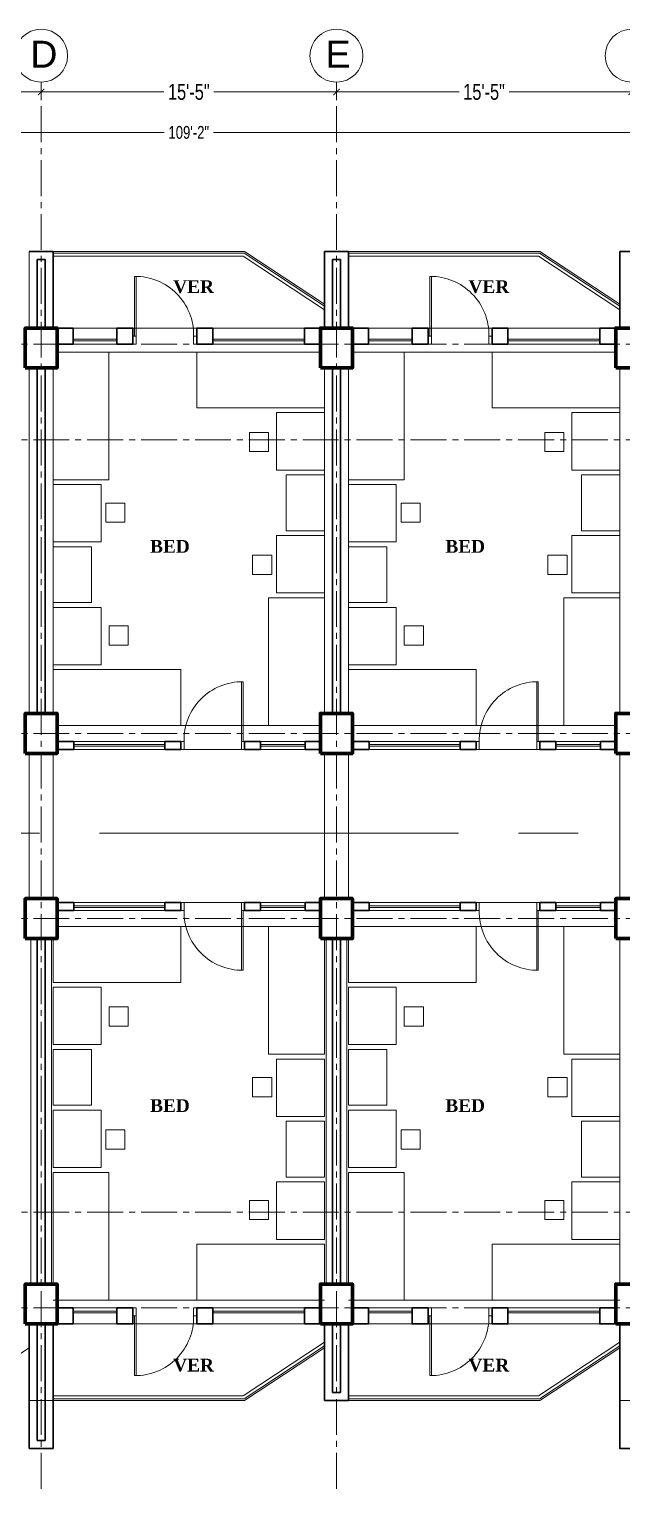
# Model space of a CAD drawing. Header units: feet. Extents: x 25261344 to 25389498, y 30010528 to 30074588.
# Drawn here: x 25360154 to 25360526, y 30072118 to 30073033 of the extents above; entities that cross this region are included whole.
import ezdxf

# ---------------------------------------------------------------- set-up
doc = ezdxf.new("R2010")
doc.units = ezdxf.units.FT
doc.header["$LTSCALE"] = 30
doc.header["$MEASUREMENT"] = 0
doc.header["$PDMODE"] = 32
doc.header["$PDSIZE"] = 15
doc.linetypes.add('CENTER2', pattern=[1.125, 0.75, -0.125, 0.125, -0.125])
doc.layers.get('0').update_dxf_attribs({"lineweight": 5})
for name, color, linetype, lineweight in [('Column', 1, 'Continuous', 80), ('Dim-1', 7, 'Continuous', 9), ('Door', 32, 'Continuous', 5), ('Furnitures', 251, 'Continuous', 9), ('GRADE BEAM', 2, 'Continuous', 20), ('grid text', 252, 'CENTER2', 9), ('line 2', 7, 'Continuous', 13), ('rail', 224, 'Continuous', 9), ('TEXT', 7, 'Continuous', 18), ('WALL', 7, 'Continuous', 35), ('WIN', 142, 'Continuous', 20)]:
    doc.layers.add(name, color=color, linetype=linetype, lineweight=lineweight)
doc.styles.add('RomanS', font='swissl.ttf')
doc.styles.get("Standard").update_dxf_attribs({"font": 'timesbd.ttf'})
doc.styles.add('SWIS_LT', font='swisscl.ttf')
doc.dimstyles.new('dim-02', dxfattribs={"dimtxt": 8, "dimasz": 3, "dimexe": 3, "dimexo": 3, "dimgap": 2, "dimtad": 0, "dimdec": 0, "dimzin": 0, "dimdsep": 46, "dimlunit": 4, "dimtxsty": 'SWIS_LT', "dimblk": 'ARCHTICK', "dimcen": 2, "dimdle": 3, "dimclrd": 256, "dimclre": 256, "dimclrt": 256, "dimadec": 0, "dimazin": 0, "dimtfac": 1, "dimtdec": 0, "dimtix": 1, "dimtmove": 0, "dimatfit": 3, "dimfxl": 0, "dimfrac": 2, "dimtolj": 1, "dimtzin": 1, "dimlwd": -1, "dimarcsym": 0})

# ---------------------------------------------------------------- blocks, each defined once
blk = doc.blocks.new('FG')
at = {"layer": 'Door'}
for p, q in [((-2, -5), (-2, -42.39)), ((-1, -5), (-1, -42.39))]:
    blk.add_line(p, q, dxfattribs=at)
for points in [[(-40, 0), (-38, 0), (-38, -5), (-40, -5)], [(0, 0), (-2, 0), (-2, -5), (0, -5)]]:
    blk.add_lwpolyline(points, dxfattribs=at)
blk.add_arc((-1.44, -5.83), 36.57, 178.70538, 270.69047, dxfattribs=at)
blk = doc.blocks.new('_ArchTick')
at = {"color": 0, "linetype": 'ByBlock', "const_width": 0.15}
blk.add_lwpolyline([(-0.5, -0.5), (0.5, 0.5)], dxfattribs=at)
blk = doc.blocks.new('*D119')
for p, q in [((25359973.96, 30072993.65), (25360053.77, 30072993.65)), ((25360164.96, 30072993.65), (25360085.14, 30072993.65))]:
    blk.add_line(p, q)
at = {"lineweight": -2}
for p, q in [((25359976.96, 30072996.78), (25359976.96, 30072990.65)), ((25360161.96, 30072996.78), (25360161.96, 30072990.65))]:
    blk.add_line(p, q, dxfattribs=at)
at = {"layer": 'Defpoints', "color": 0}
for p in [(25359976.96, 30072999.78), (25360161.96, 30072999.78), (25360161.96, 30072993.65)]:
    blk.add_point(p, dxfattribs=at)
at = {"xscale": 4, "yscale": 4, "zscale": 4, "rotation": 180}
blk.add_blockref('_ArchTick', (25359976.96, 30072993.65), dxfattribs=at)
at = {"xscale": 4, "yscale": 4, "zscale": 4}
blk.add_blockref('_ArchTick', (25360161.96, 30072993.65), dxfattribs=at)
at = {"insert": (25360069.46, 30072993.65), "char_height": 10, "attachment_point": 5, "style": 'SWIS_LT'}
blk.add_mtext('\\A1;15\'-5"', dxfattribs=at)
blk = doc.blocks.new('*D120')
for p, q in [((25360158.96, 30072993.65), (25360238.77, 30072993.65)), ((25360349.96, 30072993.65), (25360270.14, 30072993.65))]:
    blk.add_line(p, q)
at = {"lineweight": -2}
for p, q in [((25360161.96, 30072996.78), (25360161.96, 30072990.65)), ((25360346.96, 30072996.78), (25360346.96, 30072990.65))]:
    blk.add_line(p, q, dxfattribs=at)
at = {"layer": 'Defpoints', "color": 0}
for p in [(25360161.96, 30072999.78), (25360346.96, 30072999.78), (25360346.96, 30072993.65)]:
    blk.add_point(p, dxfattribs=at)
at = {"xscale": 4, "yscale": 4, "zscale": 4, "rotation": 180}
blk.add_blockref('_ArchTick', (25360161.96, 30072993.65), dxfattribs=at)
at = {"xscale": 4, "yscale": 4, "zscale": 4}
blk.add_blockref('_ArchTick', (25360346.96, 30072993.65), dxfattribs=at)
at = {"insert": (25360254.46, 30072993.65), "char_height": 10, "attachment_point": 5, "style": 'SWIS_LT'}
blk.add_mtext('\\A1;15\'-5"', dxfattribs=at)
blk = doc.blocks.new('*D125')
for p, q in [((25360343.96, 30072993.65), (25360423.77, 30072993.65)), ((25360534.96, 30072993.65), (25360455.14, 30072993.65))]:
    blk.add_line(p, q)
at = {"lineweight": -2}
for p, q in [((25360346.96, 30072996.78), (25360346.96, 30072990.65)), ((25360531.96, 30072996.78), (25360531.96, 30072990.65))]:
    blk.add_line(p, q, dxfattribs=at)
at = {"layer": 'Defpoints', "color": 0}
for p in [(25360346.96, 30072999.78), (25360531.96, 30072999.78), (25360531.96, 30072993.65)]:
    blk.add_point(p, dxfattribs=at)
at = {"xscale": 4, "yscale": 4, "zscale": 4, "rotation": 180}
blk.add_blockref('_ArchTick', (25360346.96, 30072993.65), dxfattribs=at)
at = {"xscale": 4, "yscale": 4, "zscale": 4}
blk.add_blockref('_ArchTick', (25360531.96, 30072993.65), dxfattribs=at)
at = {"insert": (25360439.46, 30072993.65), "char_height": 10, "attachment_point": 5, "style": 'SWIS_LT'}
blk.add_mtext('\\A1;15\'-5"', dxfattribs=at)
blk = doc.blocks.new('*D154')
at = {"layer": 'Defpoints', "color": 0}
for p in [(25360909.46, 30072968.25), (25359599.46, 30072893.7), (25360909.46, 30072835.7)]:
    blk.add_point(p, dxfattribs=at)
at = {"layer": 'Dim-1'}
for p, q in [((25359596.46, 30072968.25), (25360239, 30072968.25)), ((25360912.46, 30072968.25), (25360269.91, 30072968.25))]:
    blk.add_line(p, q, dxfattribs=at)
at = {"layer": 'Dim-1', "lineweight": -2}
for p, q in [((25359599.46, 30072958.25), (25359599.46, 30072971.25)), ((25360909.46, 30072958.25), (25360909.46, 30072971.25))]:
    blk.add_line(p, q, dxfattribs=at)
at = {"layer": 'Dim-1', "xscale": 3, "yscale": 3, "zscale": 3, "rotation": 180}
blk.add_blockref('_ArchTick', (25359599.46, 30072968.25), dxfattribs=at)
at = {"layer": 'Dim-1', "xscale": 3, "yscale": 3, "zscale": 3}
blk.add_blockref('_ArchTick', (25360909.46, 30072968.25), dxfattribs=at)
at = {"layer": 'Dim-1', "insert": (25360254.46, 30072968.25), "char_height": 8, "attachment_point": 5, "style": 'SWIS_LT'}
blk.add_mtext('\\A1;109\'-2"', dxfattribs=at)
blk = doc.blocks.new('*D155')
at = {"layer": 'Defpoints', "color": 0}
for p in [(25359784.46, 30072923.7), (25359559.57, 30072835.7), (25360909.46, 30072835.7)]:
    blk.add_point(p, dxfattribs=at)
at = {"layer": 'Dim-1', "lineweight": -2}
for p, q in [((25359569.57, 30072923.7), (25359556.57, 30072923.7)), ((25359569.57, 30072835.7), (25359556.57, 30072835.7))]:
    blk.add_line(p, q, dxfattribs=at)
at = {"layer": 'Dim-1'}
for p, q in [((25359559.57, 30072926.7), (25359559.57, 30072890.21)), ((25359559.57, 30072832.7), (25359559.57, 30072869.19))]:
    blk.add_line(p, q, dxfattribs=at)
at = {"layer": 'Dim-1', "xscale": 3, "yscale": 3, "zscale": 3}
for p, rotation in [((25359559.57, 30072923.7), 90), ((25359559.57, 30072835.7), 270)]:
    blk.add_blockref('_ArchTick', p, dxfattribs=dict(at, rotation=rotation))
at = {"layer": 'Dim-1', "insert": (25359559.57, 30072879.7), "char_height": 8, "attachment_point": 5, "rotation": 90, "style": 'SWIS_LT'}
blk.add_mtext('\\A1;7\'-4"', dxfattribs=at)
blk = doc.blocks.new('T B')
at = {"layer": 'GRADE BEAM'}
for points in [[(25352808.54, 30069446.57), (25352823.54, 30069446.57), (25352823.54, 30069398.57), (25352808.54, 30069398.57)], [(25352993.54, 30069446.57), (25353008.54, 30069446.57), (25353008.54, 30069398.57), (25352993.54, 30069398.57)], [(25353178.54, 30069446.57), (25353193.54, 30069446.57), (25353193.54, 30069398.57), (25353178.54, 30069398.57)], [(25352991.04, 30069398.57), (25352991.04, 30069383.57), (25352826.04, 30069383.57), (25352826.04, 30069398.57)], [(25353176.04, 30069398.57), (25353176.04, 30069383.57), (25353011.04, 30069383.57), (25353011.04, 30069398.57)], [(25352808.54, 30069373.57), (25352823.54, 30069373.57), (25352823.54, 30069157.07), (25352808.54, 30069157.07)], [(25352993.54, 30069373.57), (25353008.54, 30069373.57), (25353008.54, 30069157.07), (25352993.54, 30069157.07)], [(25353178.54, 30069373.57), (25353193.54, 30069373.57), (25353193.54, 30069157.07), (25353178.54, 30069157.07)], [(25352991.04, 30069149.57), (25352991.04, 30069134.57), (25352826.04, 30069134.57), (25352826.04, 30069149.57)], [(25353176.04, 30069149.57), (25353176.04, 30069134.57), (25353011.04, 30069134.57), (25353011.04, 30069149.57)], [(25352808.54, 30069132.07), (25352823.54, 30069132.07), (25352823.54, 30069041.07), (25352808.54, 30069041.07)], [(25352993.54, 30069132.07), (25353008.54, 30069132.07), (25353008.54, 30069041.07), (25352993.54, 30069041.07)], [(25353178.54, 30069132.07), (25353193.54, 30069132.07), (25353193.54, 30069041.07), (25353178.54, 30069041.07)], [(25352991.04, 30069038.57), (25352991.04, 30069023.57), (25352826.04, 30069023.57), (25352826.04, 30069038.57)], [(25353176.04, 30069038.57), (25353176.04, 30069023.57), (25353011.04, 30069023.57), (25353011.04, 30069038.57)], [(25352809.54, 30069016.07), (25352822.54, 30069016.07), (25352822.54, 30068799.57), (25352809.54, 30068799.57)], [(25352994.54, 30069016.07), (25353007.54, 30069016.07), (25353007.54, 30068799.57), (25352994.54, 30068799.57)], [(25353178.54, 30069016.07), (25353193.54, 30069016.07), (25353193.54, 30068799.57), (25353178.54, 30068799.57)], [(25352991.04, 30068789.57), (25352991.04, 30068774.57), (25352826.04, 30068774.57), (25352826.04, 30068789.57)], [(25353176.04, 30068789.57), (25353176.04, 30068774.57), (25353011.04, 30068774.57), (25353011.04, 30068789.57)], [(25352808.54, 30068774.57), (25352823.54, 30068774.57), (25352823.54, 30068726.57), (25352808.54, 30068726.57)], [(25352993.54, 30068774.57), (25353008.54, 30068774.57), (25353008.54, 30068726.57), (25352993.54, 30068726.57)], [(25353178.54, 30068774.57), (25353193.54, 30068774.57), (25353193.54, 30068726.57), (25353178.54, 30068726.57)]]:
    blk.add_lwpolyline(points, close=True, dxfattribs=at)
blk = doc.blocks.new('COL2')
at = {"layer": 'Column'}
for points in [[(532.5, -25), (552.5, -25), (552.5, 0), (532.5, 0)], [(717.5, -25), (737.5, -25), (737.5, 0), (717.5, 0)], [(902.5, -25), (922.5, -25), (922.5, 0), (902.5, 0)], [(532.5, -266.5), (552.5, -266.5), (552.5, -241.5), (532.5, -241.5)], [(717.5, -266.5), (737.5, -266.5), (737.5, -241.5), (717.5, -241.5)], [(902.5, -266.5), (922.5, -266.5), (922.5, -241.5), (902.5, -241.5)], [(532.5, -382.5), (552.5, -382.5), (552.5, -357.5), (532.5, -357.5)], [(717.5, -382.5), (737.5, -382.5), (737.5, -357.5), (717.5, -357.5)], [(902.5, -382.5), (922.5, -382.5), (922.5, -357.5), (902.5, -357.5)], [(532.5, -624), (552.5, -624), (552.5, -599), (532.5, -599)], [(717.5, -624), (737.5, -624), (737.5, -599), (717.5, -599)], [(902.5, -624), (922.5, -624), (922.5, -599), (902.5, -599)]]:
    blk.add_lwpolyline(points, close=True, dxfattribs=at)
at = {"layer": 'GRADE BEAM'}
blk.add_blockref('T B', (-25352273.54, -30069398.57), dxfattribs=at)
blk = doc.blocks.new('DGFGSDFG')
at = {"layer": 'grid text'}
for p, q in [((25360161.96, 30072118.41), (25360161.96, 30072999.78)), ((25360346.96, 30072118.41), (25360346.96, 30072999.78)), ((25361090.85, 30072835.7), (25359529.41, 30072835.7)), ((25361090.85, 30072775.7), (25359529.41, 30072775.7)), ((25361090.85, 30072591.7), (25359529.41, 30072591.7)), ((25361090.85, 30072475.7), (25359529.41, 30072475.7)), ((25361090.85, 30072291.7), (25359529.41, 30072291.7)), ((25361090.85, 30072231.7), (25359529.41, 30072231.7))]:
    blk.add_line(p, q, dxfattribs=at)
at = {"layer": 'grid text', "linetype": 'Continuous'}
for centre in [(25360161.96, 30073016.37), (25360346.96, 30073016.37), (25360531.96, 30073016.37)]:
    blk.add_circle(centre, 16.59, dxfattribs=at)
at = {"layer": 'grid text', "char_height": 16.842, "attachment_point": 1, "style": 'RomanS'}
for s, insert in [('{\\C256;D}', (25360155.15, 30073025.74)), ('{\\C256;E}', (25360340.15, 30073025.74))]:
    blk.add_mtext_dynamic_manual_height_columns(s, width=25.401, gutter_width=84.21, heights=[32.6], dxfattribs=dict(at, insert=insert))
for base, p1, p2, picture, middle in [((25360161.96, 30072993.65), (25359976.96, 30072999.78), (25360161.96, 30072999.78), '*D119', (25360069.46, 30072993.65)), ((25360346.96, 30072993.65), (25360161.96, 30072999.78), (25360346.96, 30072999.78), '*D120', (25360254.46, 30072993.65)), ((25360531.96, 30072993.65), (25360346.96, 30072999.78), (25360531.96, 30072999.78), '*D125', (25360439.46, 30072993.65))]:
    dim = blk.add_linear_dim(base=base, p1=p1, p2=p2, dimstyle='dim-02', override={"dimtxt": 10, "dimtmove": 1, "dimfxl": 10})
    dim.commit()
    dim.dimension.update_dxf_attribs({"geometry": picture, "text_midpoint": middle})

msp = doc.modelspace()

# ---------------------------------------------------------------- linework, layer by layer
at = {"linetype": 'CENTER2', "ltscale": 10}
msp.add_line((25361098.49, 30072529.2), (25359475.84, 30072529.2), dxfattribs=at)
for points in [[(25360154.46, 30072860.7), (25360154.46, 30072893.7), (25360289.46, 30072893.7), (25360339.46, 30072860.7), (25360339.46, 30072893.7), (25360474.46, 30072893.7), (25360524.46, 30072860.7), (25360524.46, 30072893.7), (25360659.46, 30072893.7), (25360709.46, 30072860.7), (25360709.46, 30072893.7), (25360724.46, 30072893.7), (25360724.46, 30072860.7), (25360893.2, 30072860.7), (25360894.46, 30072860.7), (25360894.46, 30072893.7), (25360909.46, 30072893.7), (25360909.46, 30072835.7)], [(25360724.46, 30072221.7), (25360724.46, 30072143.7), (25360524.46, 30072143.7), (25360524.46, 30072206.7), (25360474.46, 30072173.7), (25360339.46, 30072173.7), (25360339.46, 30072206.7), (25360289.46, 30072173.7), (25360169.46, 30072173.7), (25360169.46, 30072143.7), (25360154.46, 30072143.7), (25360154.46, 30072206.7), (25360104.46, 30072173.7), (25359979.46, 30072173.7), (25359979.46, 30072143.7), (25359964.46, 30072143.7), (25359964.46, 30072221.7), (25359799.46, 30072221.7), (25359799.46, 30072173.7), (25359784.46, 30072173.7), (25359784.46, 30072221.7), (25359619.46, 30072221.7)]]:
    msp.add_lwpolyline(points)
at = {"layer": 'Furnitures'}
for points in [[(25360171.96, 30072830.7), (25360204.46, 30072830.7), (25360204.46, 30072750.7), (25360169.46, 30072750.7), (25360169.46, 30072820.7)], [(25360339.46, 30072820.7), (25360339.46, 30072795.7), (25360259.46, 30072795.7), (25360259.46, 30072830.7), (25360336.96, 30072830.7)], [(25360356.96, 30072830.7), (25360389.46, 30072830.7), (25360389.46, 30072750.7), (25360354.46, 30072750.7), (25360354.46, 30072820.7)], [(25360524.46, 30072820.7), (25360524.46, 30072795.7), (25360444.46, 30072795.7), (25360444.46, 30072830.7), (25360521.96, 30072830.7)], [(25360336.96, 30072596.7), (25360304.46, 30072596.7), (25360304.46, 30072676.7), (25360339.46, 30072676.7), (25360339.46, 30072604.2)], [(25360521.96, 30072596.7), (25360489.46, 30072596.7), (25360489.46, 30072676.7), (25360524.46, 30072676.7), (25360524.46, 30072604.2)], [(25360169.46, 30072604.2), (25360169.46, 30072631.7), (25360249.46, 30072631.7), (25360249.46, 30072596.7), (25360171.96, 30072596.7)], [(25360354.46, 30072604.2), (25360354.46, 30072631.7), (25360434.46, 30072631.7), (25360434.46, 30072596.7), (25360356.96, 30072596.7)], [(25360169.46, 30072463.2), (25360169.46, 30072435.7), (25360249.46, 30072435.7), (25360249.46, 30072470.7), (25360171.96, 30072470.7)], [(25360336.96, 30072470.7), (25360304.46, 30072470.7), (25360304.46, 30072390.7), (25360339.46, 30072390.7), (25360339.46, 30072463.2)], [(25360354.46, 30072463.2), (25360354.46, 30072435.7), (25360434.46, 30072435.7), (25360434.46, 30072470.7), (25360356.96, 30072470.7)], [(25360521.96, 30072470.7), (25360489.46, 30072470.7), (25360489.46, 30072390.7), (25360524.46, 30072390.7), (25360524.46, 30072463.2)], [(25360169.46, 30072236.7), (25360204.46, 30072236.7), (25360204.46, 30072316.7), (25360169.46, 30072316.7), (25360169.46, 30072246.7)], [(25360354.46, 30072236.7), (25360389.46, 30072236.7), (25360389.46, 30072316.7), (25360354.46, 30072316.7), (25360354.46, 30072246.7)], [(25360339.46, 30072246.7), (25360339.46, 30072271.7), (25360259.46, 30072271.7), (25360259.46, 30072236.7), (25360339.46, 30072236.7)], [(25360524.46, 30072246.7), (25360524.46, 30072271.7), (25360444.46, 30072271.7), (25360444.46, 30072236.7), (25360524.46, 30072236.7)]]:
    msp.add_lwpolyline(points, dxfattribs=at)
for points in [[(25360339.46, 30072792.7), (25360309.46, 30072792.7), (25360309.46, 30072756.7), (25360339.46, 30072756.7)], [(25360524.46, 30072792.7), (25360494.46, 30072792.7), (25360494.46, 30072756.7), (25360524.46, 30072756.7)], [(25360292.44, 30072780.31), (25360304.44, 30072780.31), (25360304.44, 30072768.31), (25360292.44, 30072768.31)], [(25360477.44, 30072780.31), (25360489.44, 30072780.31), (25360489.44, 30072768.31), (25360477.44, 30072768.31)], [(25360339.46, 30072718.7), (25360315.46, 30072718.7), (25360315.46, 30072753.7), (25360339.46, 30072753.7)], [(25360524.46, 30072718.7), (25360500.46, 30072718.7), (25360500.46, 30072753.7), (25360524.46, 30072753.7)], [(25360169.46, 30072711.7), (25360199.46, 30072711.7), (25360199.46, 30072747.7), (25360169.46, 30072747.7)], [(25360354.46, 30072711.7), (25360384.46, 30072711.7), (25360384.46, 30072747.7), (25360354.46, 30072747.7)], [(25360214.47, 30072724.08), (25360202.47, 30072724.08), (25360202.47, 30072736.08), (25360214.47, 30072736.08)], [(25360399.47, 30072724.08), (25360387.47, 30072724.08), (25360387.47, 30072736.08), (25360399.47, 30072736.08)], [(25360169.46, 30072708.7), (25360193.46, 30072708.7), (25360193.46, 30072673.7), (25360169.46, 30072673.7)], [(25360169.46, 30072708.7), (25360193.46, 30072708.7), (25360193.46, 30072673.7), (25360169.46, 30072673.7)], [(25360339.46, 30072715.7), (25360309.46, 30072715.7), (25360309.46, 30072679.7), (25360339.46, 30072679.7)], [(25360354.46, 30072708.7), (25360378.46, 30072708.7), (25360378.46, 30072673.7), (25360354.46, 30072673.7)], [(25360354.46, 30072708.7), (25360378.46, 30072708.7), (25360378.46, 30072673.7), (25360354.46, 30072673.7)], [(25360524.46, 30072715.7), (25360494.46, 30072715.7), (25360494.46, 30072679.7), (25360524.46, 30072679.7)], [(25360294.44, 30072703.31), (25360306.44, 30072703.31), (25360306.44, 30072691.31), (25360294.44, 30072691.31)], [(25360479.44, 30072703.31), (25360491.44, 30072703.31), (25360491.44, 30072691.31), (25360479.44, 30072691.31)], [(25360169.46, 30072634.7), (25360199.46, 30072634.7), (25360199.46, 30072670.7), (25360169.46, 30072670.7)], [(25360354.46, 30072634.7), (25360384.46, 30072634.7), (25360384.46, 30072670.7), (25360354.46, 30072670.7)], [(25360216.47, 30072647.08), (25360204.47, 30072647.08), (25360204.47, 30072659.08), (25360216.47, 30072659.08)], [(25360401.47, 30072647.08), (25360389.47, 30072647.08), (25360389.47, 30072659.08), (25360401.47, 30072659.08)], [(25360169.46, 30072432.7), (25360199.46, 30072432.7), (25360199.46, 30072396.7), (25360169.46, 30072396.7)], [(25360354.46, 30072432.7), (25360384.46, 30072432.7), (25360384.46, 30072396.7), (25360354.46, 30072396.7)], [(25360216.47, 30072420.31), (25360204.47, 30072420.31), (25360204.47, 30072408.31), (25360216.47, 30072408.31)], [(25360401.47, 30072420.31), (25360389.47, 30072420.31), (25360389.47, 30072408.31), (25360401.47, 30072408.31)], [(25360169.46, 30072358.7), (25360193.46, 30072358.7), (25360193.46, 30072393.7), (25360169.46, 30072393.7)], [(25360169.46, 30072358.7), (25360193.46, 30072358.7), (25360193.46, 30072393.7), (25360169.46, 30072393.7)], [(25360339.46, 30072351.7), (25360309.46, 30072351.7), (25360309.46, 30072387.7), (25360339.46, 30072387.7)], [(25360354.46, 30072358.7), (25360378.46, 30072358.7), (25360378.46, 30072393.7), (25360354.46, 30072393.7)], [(25360354.46, 30072358.7), (25360378.46, 30072358.7), (25360378.46, 30072393.7), (25360354.46, 30072393.7)], [(25360524.46, 30072351.7), (25360494.46, 30072351.7), (25360494.46, 30072387.7), (25360524.46, 30072387.7)], [(25360294.44, 30072364.08), (25360306.44, 30072364.08), (25360306.44, 30072376.08), (25360294.44, 30072376.08)], [(25360479.44, 30072364.08), (25360491.44, 30072364.08), (25360491.44, 30072376.08), (25360479.44, 30072376.08)], [(25360169.46, 30072355.7), (25360199.46, 30072355.7), (25360199.46, 30072319.7), (25360169.46, 30072319.7)], [(25360354.46, 30072355.7), (25360384.46, 30072355.7), (25360384.46, 30072319.7), (25360354.46, 30072319.7)], [(25360214.47, 30072343.31), (25360202.47, 30072343.31), (25360202.47, 30072331.31), (25360214.47, 30072331.31)], [(25360339.46, 30072348.7), (25360315.46, 30072348.7), (25360315.46, 30072313.7), (25360339.46, 30072313.7)], [(25360399.47, 30072343.31), (25360387.47, 30072343.31), (25360387.47, 30072331.31), (25360399.47, 30072331.31)], [(25360524.46, 30072348.7), (25360500.46, 30072348.7), (25360500.46, 30072313.7), (25360524.46, 30072313.7)], [(25360339.46, 30072274.7), (25360309.46, 30072274.7), (25360309.46, 30072310.7), (25360339.46, 30072310.7)], [(25360524.46, 30072274.7), (25360494.46, 30072274.7), (25360494.46, 30072310.7), (25360524.46, 30072310.7)], [(25360292.44, 30072287.08), (25360304.44, 30072287.08), (25360304.44, 30072299.08), (25360292.44, 30072299.08)], [(25360477.44, 30072287.08), (25360489.44, 30072287.08), (25360489.44, 30072299.08), (25360477.44, 30072299.08)]]:
    msp.add_lwpolyline(points, close=True, dxfattribs=at)
at = {"layer": 'line 2'}
for p, q in [((25360169.46, 30072893.7), (25360289.46, 30072893.7)), ((25360339.46, 30072860.7), (25360289.46, 30072893.7)), ((25360354.46, 30072893.7), (25360474.46, 30072893.7)), ((25360524.46, 30072860.7), (25360474.46, 30072893.7)), ((25360339.46, 30072206.7), (25360289.46, 30072173.7)), ((25360524.46, 30072206.7), (25360474.46, 30072173.7)), ((25360169.46, 30072173.7), (25360289.46, 30072173.7)), ((25360354.46, 30072173.7), (25360474.46, 30072173.7))]:
    msp.add_line(p, q, dxfattribs=at)
at = {"layer": 'rail'}
for p, q in [((25360289.16, 30072892.7), (25360169.46, 30072892.7)), ((25360339.46, 30072859.5), (25360289.16, 30072892.7)), ((25360474.16, 30072892.7), (25360354.46, 30072892.7)), ((25360524.46, 30072859.5), (25360474.16, 30072892.7)), ((25360288.55, 30072890.7), (25360169.46, 30072890.7)), ((25360339.46, 30072857.1), (25360288.55, 30072890.7)), ((25360473.55, 30072890.7), (25360354.46, 30072890.7)), ((25360524.46, 30072857.1), (25360473.55, 30072890.7)), ((25360339.46, 30072210.29), (25360288.55, 30072176.7)), ((25360339.46, 30072207.9), (25360289.16, 30072174.7)), ((25360524.46, 30072210.29), (25360473.55, 30072176.7)), ((25360524.46, 30072207.9), (25360474.16, 30072174.7)), ((25360288.55, 30072176.7), (25360169.46, 30072176.7)), ((25360289.16, 30072174.7), (25360169.46, 30072174.7)), ((25360473.55, 30072176.7), (25360354.46, 30072176.7)), ((25360474.16, 30072174.7), (25360354.46, 30072174.7))]:
    msp.add_line(p, q, dxfattribs=at)
at = {"layer": 'WALL', "ltscale": 10}
for p, q in [((25360154.46, 30072893.7), (25360169.46, 30072893.7)), ((25360169.46, 30072845.7), (25360169.46, 30072893.7)), ((25360339.46, 30072845.7), (25360339.46, 30072893.7)), ((25360339.46, 30072893.7), (25360354.46, 30072893.7)), ((25360354.46, 30072845.7), (25360354.46, 30072893.7)), ((25360524.46, 30072845.7), (25360524.46, 30072893.7)), ((25360524.46, 30072893.7), (25360539.46, 30072893.7)), ((25360159.46, 30072845.7), (25360159.46, 30072888.7)), ((25360159.46, 30072888.7), (25360164.46, 30072888.7)), ((25360164.46, 30072845.7), (25360164.46, 30072888.7)), ((25360344.46, 30072845.7), (25360344.46, 30072888.7)), ((25360344.46, 30072888.7), (25360349.46, 30072888.7)), ((25360349.46, 30072845.7), (25360349.46, 30072888.7)), ((25360209.46, 30072845.7), (25360219.46, 30072845.7)), ((25360259.46, 30072835.7), (25360259.46, 30072845.7)), ((25360269.46, 30072845.7), (25360259.46, 30072845.7)), ((25360269.46, 30072835.7), (25360269.46, 30072845.7)), ((25360394.46, 30072845.7), (25360404.46, 30072845.7)), ((25360444.46, 30072835.7), (25360444.46, 30072845.7)), ((25360454.46, 30072845.7), (25360444.46, 30072845.7)), ((25360454.46, 30072835.7), (25360454.46, 30072845.7)), ((25360209.46, 30072835.7), (25360219.46, 30072835.7)), ((25360259.46, 30072835.7), (25360269.46, 30072835.7)), ((25360394.46, 30072835.7), (25360404.46, 30072835.7)), ((25360444.46, 30072835.7), (25360454.46, 30072835.7)), ((25360159.46, 30072604.2), (25360159.46, 30072820.7)), ((25360164.46, 30072604.2), (25360164.46, 30072820.7)), ((25360344.46, 30072604.2), (25360344.46, 30072820.7)), ((25360349.46, 30072604.2), (25360349.46, 30072820.7)), ((25360182.46, 30072586.7), (25360171.96, 30072586.7)), ((25360182.46, 30072581.7), (25360171.96, 30072581.7)), ((25360182.46, 30072581.7), (25360182.46, 30072586.7)), ((25360239.46, 30072581.7), (25360239.46, 30072586.7)), ((25360239.46, 30072586.7), (25360249.46, 30072586.7)), ((25360249.46, 30072581.7), (25360239.46, 30072581.7)), ((25360249.46, 30072581.7), (25360249.46, 30072586.7)), ((25360299.46, 30072586.7), (25360289.46, 30072586.7)), ((25360299.46, 30072581.7), (25360289.46, 30072581.7)), ((25360327.46, 30072586.7), (25360336.96, 30072586.7)), ((25360327.46, 30072581.7), (25360336.96, 30072581.7)), ((25360367.46, 30072586.7), (25360356.96, 30072586.7)), ((25360367.46, 30072581.7), (25360356.96, 30072581.7)), ((25360367.46, 30072581.7), (25360367.46, 30072586.7)), ((25360424.46, 30072581.7), (25360424.46, 30072586.7)), ((25360424.46, 30072586.7), (25360434.46, 30072586.7)), ((25360434.46, 30072581.7), (25360424.46, 30072581.7)), ((25360434.46, 30072581.7), (25360434.46, 30072586.7)), ((25360484.46, 30072586.7), (25360474.46, 30072586.7)), ((25360484.46, 30072581.7), (25360474.46, 30072581.7)), ((25360512.46, 30072586.7), (25360521.96, 30072586.7)), ((25360512.46, 30072581.7), (25360521.96, 30072581.7)), ((25360182.46, 30072485.7), (25360171.96, 30072485.7)), ((25360182.46, 30072480.7), (25360171.96, 30072480.7)), ((25360182.46, 30072485.7), (25360182.46, 30072480.7)), ((25360239.46, 30072485.7), (25360239.46, 30072480.7)), ((25360249.46, 30072485.7), (25360239.46, 30072485.7)), ((25360239.46, 30072480.7), (25360249.46, 30072480.7)), ((25360249.46, 30072485.7), (25360249.46, 30072480.7)), ((25360299.46, 30072485.7), (25360289.46, 30072485.7)), ((25360299.46, 30072480.7), (25360289.46, 30072480.7)), ((25360327.46, 30072485.7), (25360336.96, 30072485.7)), ((25360327.46, 30072480.7), (25360336.96, 30072480.7)), ((25360367.46, 30072485.7), (25360356.96, 30072485.7)), ((25360367.46, 30072480.7), (25360356.96, 30072480.7)), ((25360367.46, 30072485.7), (25360367.46, 30072480.7)), ((25360424.46, 30072485.7), (25360424.46, 30072480.7)), ((25360434.46, 30072485.7), (25360424.46, 30072485.7)), ((25360424.46, 30072480.7), (25360434.46, 30072480.7)), ((25360434.46, 30072485.7), (25360434.46, 30072480.7)), ((25360484.46, 30072485.7), (25360474.46, 30072485.7)), ((25360484.46, 30072480.7), (25360474.46, 30072480.7)), ((25360512.46, 30072485.7), (25360521.96, 30072485.7)), ((25360512.46, 30072480.7), (25360521.96, 30072480.7)), ((25360159.46, 30072463.2), (25360159.46, 30072246.7)), ((25360164.46, 30072463.2), (25360164.46, 30072246.7)), ((25360344.46, 30072463.2), (25360344.46, 30072246.7)), ((25360349.46, 30072463.2), (25360349.46, 30072246.7)), ((25360209.46, 30072231.7), (25360219.46, 30072231.7)), ((25360259.46, 30072231.7), (25360259.46, 30072221.7)), ((25360259.46, 30072231.7), (25360269.46, 30072231.7)), ((25360269.46, 30072231.7), (25360269.46, 30072221.7)), ((25360394.46, 30072231.7), (25360404.46, 30072231.7)), ((25360444.46, 30072231.7), (25360444.46, 30072221.7)), ((25360444.46, 30072231.7), (25360454.46, 30072231.7)), ((25360454.46, 30072231.7), (25360454.46, 30072221.7)), ((25360209.46, 30072221.7), (25360219.46, 30072221.7)), ((25360269.46, 30072221.7), (25360259.46, 30072221.7)), ((25360339.46, 30072221.7), (25360339.46, 30072173.7)), ((25360344.46, 30072221.7), (25360344.46, 30072178.7)), ((25360349.46, 30072221.7), (25360349.46, 30072178.7)), ((25360354.46, 30072221.7), (25360354.46, 30072173.7)), ((25360394.46, 30072221.7), (25360404.46, 30072221.7)), ((25360454.46, 30072221.7), (25360444.46, 30072221.7)), ((25360344.46, 30072178.7), (25360349.46, 30072178.7)), ((25360339.46, 30072173.7), (25360354.46, 30072173.7))]:
    msp.add_line(p, q, dxfattribs=at)
for points in [[(25360171.96, 30072845.7), (25360181.96, 30072845.7), (25360181.96, 30072835.7), (25360171.96, 30072835.7)], [(25360326.96, 30072845.7), (25360336.96, 30072845.7), (25360336.96, 30072835.7), (25360326.96, 30072835.7)], [(25360356.96, 30072845.7), (25360366.96, 30072845.7), (25360366.96, 30072835.7), (25360356.96, 30072835.7)], [(25360511.96, 30072845.7), (25360521.96, 30072845.7), (25360521.96, 30072835.7), (25360511.96, 30072835.7)], [(25360171.96, 30072231.7), (25360181.96, 30072231.7), (25360181.96, 30072221.7), (25360171.96, 30072221.7)], [(25360326.96, 30072231.7), (25360336.96, 30072231.7), (25360336.96, 30072221.7), (25360326.96, 30072221.7)], [(25360356.96, 30072231.7), (25360366.96, 30072231.7), (25360366.96, 30072221.7), (25360356.96, 30072221.7)], [(25360511.96, 30072231.7), (25360521.96, 30072231.7), (25360521.96, 30072221.7), (25360511.96, 30072221.7)]]:
    msp.add_lwpolyline(points, close=True, dxfattribs=at)
for points in [[(25360209.46, 30072835.7), (25360209.46, 30072845.7)], [(25360219.46, 30072835.7), (25360219.46, 30072845.7)], [(25360394.46, 30072835.7), (25360394.46, 30072845.7)], [(25360404.46, 30072835.7), (25360404.46, 30072845.7)], [(25360289.46, 30072581.7), (25360289.46, 30072586.7)], [(25360299.46, 30072581.7), (25360299.46, 30072586.7)], [(25360327.46, 30072581.7), (25360327.46, 30072586.7)], [(25360474.46, 30072581.7), (25360474.46, 30072586.7)], [(25360484.46, 30072581.7), (25360484.46, 30072586.7)], [(25360512.46, 30072581.7), (25360512.46, 30072586.7)], [(25360289.46, 30072485.7), (25360289.46, 30072480.7)], [(25360299.46, 30072485.7), (25360299.46, 30072480.7)], [(25360327.46, 30072485.7), (25360327.46, 30072480.7)], [(25360474.46, 30072485.7), (25360474.46, 30072480.7)], [(25360484.46, 30072485.7), (25360484.46, 30072480.7)], [(25360512.46, 30072485.7), (25360512.46, 30072480.7)], [(25360209.46, 30072231.7), (25360209.46, 30072221.7)], [(25360219.46, 30072231.7), (25360219.46, 30072221.7)], [(25360394.46, 30072231.7), (25360394.46, 30072221.7)], [(25360404.46, 30072231.7), (25360404.46, 30072221.7)], [(25360154.46, 30072221.7), (25360154.46, 30072143.7), (25360169.46, 30072143.7), (25360169.46, 30072221.7)], [(25360164.46, 30072221.7), (25360164.46, 30072148.7), (25360159.46, 30072148.7), (25360159.46, 30072221.7)], [(25360524.46, 30072221.7), (25360524.46, 30072143.7), (25360539.46, 30072143.7), (25360539.46, 30072221.7)]]:
    msp.add_lwpolyline(points, dxfattribs=at)
at = {"layer": 'WIN'}
for p, q in [((25360209.46, 30072845.7), (25360181.96, 30072845.7)), ((25360269.46, 30072845.7), (25360326.96, 30072845.7)), ((25360394.46, 30072845.7), (25360364.46, 30072845.7)), ((25360454.46, 30072845.7), (25360514.46, 30072845.7)), ((25360209.46, 30072838.7), (25360181.96, 30072838.7)), ((25360209.46, 30072837.7), (25360181.96, 30072837.7)), ((25360269.46, 30072838.7), (25360326.96, 30072838.7)), ((25360269.46, 30072837.7), (25360326.96, 30072837.7)), ((25360394.46, 30072838.7), (25360366.96, 30072838.7)), ((25360394.46, 30072837.7), (25360366.96, 30072837.7)), ((25360454.46, 30072838.7), (25360511.96, 30072838.7)), ((25360454.46, 30072837.7), (25360511.96, 30072837.7)), ((25360209.46, 30072835.7), (25360181.96, 30072835.7)), ((25360269.46, 30072835.7), (25360326.96, 30072835.7)), ((25360394.46, 30072835.7), (25360364.46, 30072835.7)), ((25360454.46, 30072835.7), (25360514.46, 30072835.7)), ((25360239.46, 30072586.7), (25360182.46, 30072586.7)), ((25360239.46, 30072584.7), (25360182.46, 30072584.7)), ((25360239.46, 30072583.7), (25360182.46, 30072583.7)), ((25360239.46, 30072581.7), (25360182.46, 30072581.7)), ((25360299.46, 30072586.7), (25360327.46, 30072586.7)), ((25360299.46, 30072584.7), (25360327.46, 30072584.7)), ((25360299.46, 30072583.7), (25360327.46, 30072583.7)), ((25360299.46, 30072581.7), (25360327.46, 30072581.7)), ((25360424.46, 30072586.7), (25360367.46, 30072586.7)), ((25360424.46, 30072584.7), (25360367.46, 30072584.7)), ((25360424.46, 30072583.7), (25360367.46, 30072583.7)), ((25360424.46, 30072581.7), (25360367.46, 30072581.7)), ((25360484.46, 30072586.7), (25360512.46, 30072586.7)), ((25360484.46, 30072584.7), (25360512.46, 30072584.7)), ((25360484.46, 30072583.7), (25360512.46, 30072583.7)), ((25360484.46, 30072581.7), (25360512.46, 30072581.7)), ((25360239.46, 30072485.7), (25360182.46, 30072485.7)), ((25360239.46, 30072483.7), (25360182.46, 30072483.7)), ((25360239.46, 30072482.7), (25360182.46, 30072482.7)), ((25360239.46, 30072480.7), (25360182.46, 30072480.7)), ((25360299.46, 30072485.7), (25360327.46, 30072485.7)), ((25360299.46, 30072483.7), (25360327.46, 30072483.7)), ((25360299.46, 30072482.7), (25360327.46, 30072482.7)), ((25360299.46, 30072480.7), (25360327.46, 30072480.7)), ((25360424.46, 30072485.7), (25360367.46, 30072485.7)), ((25360424.46, 30072483.7), (25360367.46, 30072483.7)), ((25360424.46, 30072482.7), (25360367.46, 30072482.7)), ((25360424.46, 30072480.7), (25360367.46, 30072480.7)), ((25360484.46, 30072485.7), (25360512.46, 30072485.7)), ((25360484.46, 30072483.7), (25360512.46, 30072483.7)), ((25360484.46, 30072482.7), (25360512.46, 30072482.7)), ((25360484.46, 30072480.7), (25360512.46, 30072480.7)), ((25360209.46, 30072231.7), (25360179.46, 30072231.7)), ((25360209.46, 30072229.7), (25360181.96, 30072229.7)), ((25360209.46, 30072228.7), (25360181.96, 30072228.7)), ((25360269.46, 30072231.7), (25360329.46, 30072231.7)), ((25360269.46, 30072229.7), (25360326.96, 30072229.7)), ((25360269.46, 30072228.7), (25360326.96, 30072228.7)), ((25360394.46, 30072231.7), (25360364.46, 30072231.7)), ((25360394.46, 30072229.7), (25360366.96, 30072229.7)), ((25360394.46, 30072228.7), (25360366.96, 30072228.7)), ((25360454.46, 30072231.7), (25360514.46, 30072231.7)), ((25360454.46, 30072229.7), (25360511.96, 30072229.7)), ((25360454.46, 30072228.7), (25360511.96, 30072228.7)), ((25360209.46, 30072221.7), (25360179.46, 30072221.7)), ((25360269.46, 30072221.7), (25360329.46, 30072221.7)), ((25360394.46, 30072221.7), (25360364.46, 30072221.7)), ((25360454.46, 30072221.7), (25360514.46, 30072221.7))]:
    msp.add_line(p, q, dxfattribs=at)

# ---------------------------------------------------------------- block references
msp.add_blockref('DGFGSDFG', (0, 0))
at = {"layer": 'Dim-1'}
msp.add_blockref('COL2', (25359619.46, 30072845.7), dxfattribs=at)
at = {"layer": 'Door', "color": 2, "rotation": 180}
for p in [(25360219.46, 30072835.7), (25360404.46, 30072835.7)]:
    msp.add_blockref('FG', p, dxfattribs=at)
at = {"layer": 'Door', "color": 2, "xscale": -1, "rotation": 180}
for p in [(25360289.46, 30072581.7), (25360474.46, 30072581.7)]:
    msp.add_blockref('FG', p, dxfattribs=at)
at = {"layer": 'Door', "color": 2}
for p in [(25360289.46, 30072485.7), (25360474.46, 30072485.7)]:
    msp.add_blockref('FG', p, dxfattribs=at)
at = {"layer": 'Door', "color": 2, "xscale": -1}
for p in [(25360219.46, 30072231.7), (25360404.46, 30072231.7)]:
    msp.add_blockref('FG', p, dxfattribs=at)

# ---------------------------------------------------------------- texts
at = {"layer": 'TEXT', "ltscale": 10, "char_height": 8, "width": 179.7812}
for s, insert, attachment_point in [('VER', (25360244.69, 30072867.49), 7), ('VER', (25360429.69, 30072867.49), 7), ('BED', (25360230.22, 30072704.87), 7), ('BED', (25360415.22, 30072704.87), 7), ('BED', (25360230.22, 30072362.53), 1), ('BED', (25360415.22, 30072362.53), 1), ('VER', (25360244.69, 30072199.9), 1), ('VER', (25360429.69, 30072199.9), 1)]:
    msp.add_mtext(s, dxfattribs=dict(at, insert=insert, attachment_point=attachment_point))

# ---------------------------------------------------------------- dimensions: what is measured, and where the dimension line sits
at = {"layer": 'Dim-1'}
dim = msp.add_linear_dim(base=(25360909.46, 30072968.25), p1=(25359599.46, 30072893.7), p2=(25360909.46, 30072835.7), dimstyle='dim-02', override={"dimtxt": 8, "dimfxl": 10}, dxfattribs=at)
dim.commit()
dim.dimension.update_dxf_attribs({"geometry": '*D154', "text_midpoint": (25360254.46, 30072968.25)})
dim = msp.add_linear_dim(base=(25359559.57, 30072835.7), p1=(25359784.46, 30072923.7), p2=(25360909.46, 30072835.7), angle=90, dimstyle='dim-02', override={"dimtxt": 8, "dimfxl": 10}, dxfattribs=at)
dim.commit()
dim.dimension.update_dxf_attribs({"geometry": '*D155', "text_midpoint": (25359559.57, 30072879.7)})

doc.saveas('drawing.dxf')
